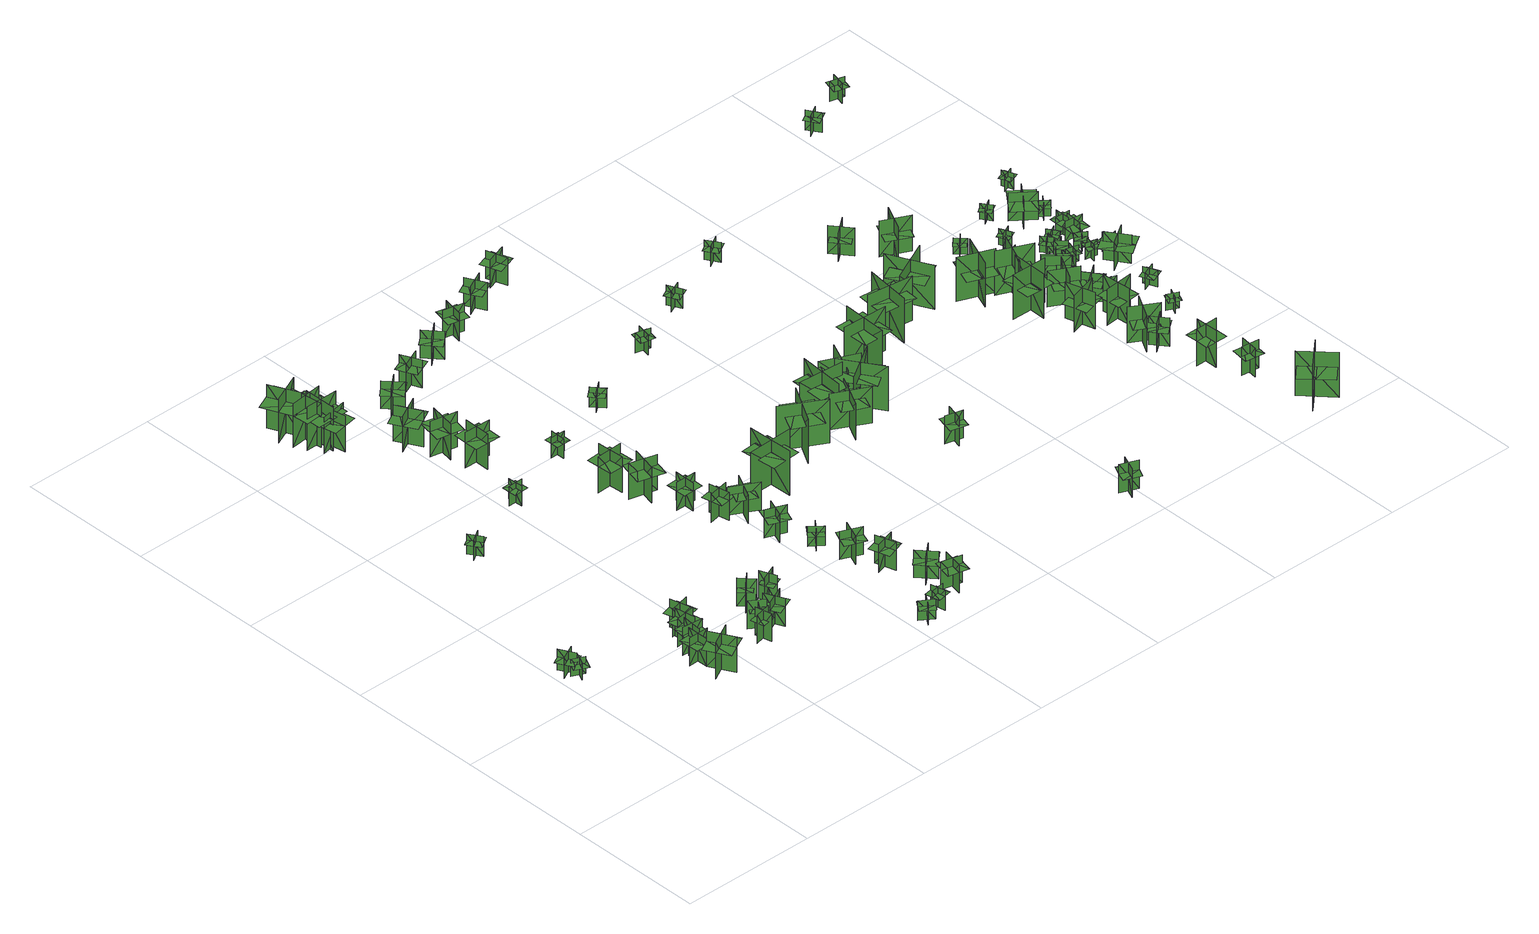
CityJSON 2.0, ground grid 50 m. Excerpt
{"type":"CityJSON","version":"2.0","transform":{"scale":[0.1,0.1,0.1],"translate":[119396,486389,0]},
"CityObjects":{
"tree1":{"type":"SolitaryVegetationObject","geometry":[{"type":"MultiSurface","lod":"1","boundaries":[[[0,1,2]],[[0,2,3]],[[4,5,6]],[[4,6,7]],[[8,9,10]],[[8,10,11]],[[8,11,12]],[[8,12,13]]]}]},
"tree2":{"type":"SolitaryVegetationObject","geometry":[{"type":"MultiSurface","lod":"1","boundaries":[[[14,15,16]],[[14,16,17]],[[18,19,20]],[[18,20,21]],[[22,23,24]],[[22,24,25]],[[22,25,26]],[[22,26,27]]]}]},
"tree3":{"type":"SolitaryVegetationObject","geometry":[{"type":"MultiSurface","lod":"1","boundaries":[[[28,29,30]],[[28,30,31]],[[32,33,34]],[[32,34,35]],[[36,37,38]],[[36,38,39]],[[36,39,40]],[[36,40,41]]]}]},
"tree4":{"type":"SolitaryVegetationObject","geometry":[{"type":"MultiSurface","lod":"1","boundaries":[[[42,43,44]],[[42,44,45]],[[46,47,48]],[[46,48,49]],[[50,51,52]],[[50,52,53]],[[50,53,54]],[[50,54,55]]]}]},
"tree5":{"type":"SolitaryVegetationObject","geometry":[{"type":"MultiSurface","lod":"1","boundaries":[[[56,57,58]],[[56,58,59]],[[60,61,62]],[[60,62,63]],[[64,65,66]],[[64,66,67]],[[64,67,68]],[[64,68,69]]]}]},
"tree6":{"type":"SolitaryVegetationObject","geometry":[{"type":"MultiSurface","lod":"1","boundaries":[[[70,71,72]],[[70,72,73]],[[74,75,76]],[[74,76,77]],[[78,79,80]],[[78,80,81]],[[78,81,82]],[[78,82,83]]]}]},
"tree7":{"type":"SolitaryVegetationObject","geometry":[{"type":"MultiSurface","lod":"1","boundaries":[[[84,85,86]],[[84,86,87]],[[88,89,90]],[[88,90,91]],[[92,93,94]],[[92,94,95]],[[92,95,96]],[[92,96,97]]]}]},
"tree8":{"type":"SolitaryVegetationObject","geometry":[{"type":"MultiSurface","lod":"1","boundaries":[[[98,99,100]],[[98,100,101]],[[102,103,104]],[[102,104,105]],[[106,107,108]],[[106,108,109]],[[106,109,110]],[[106,110,111]]]}]},
"tree9":{"type":"SolitaryVegetationObject","geometry":[{"type":"MultiSurface","lod":"1","boundaries":[[[112,113,114]],[[112,114,115]],[[116,117,118]],[[116,118,119]],[[120,121,122]],[[120,122,123]],[[120,123,124]],[[120,124,125]]]}]},
"tree10":{"type":"SolitaryVegetationObject","geometry":[{"type":"MultiSurface","lod":"1","boundaries":[[[126,127,128]],[[126,128,129]],[[130,131,132]],[[130,132,133]],[[134,135,136]],[[134,136,137]],[[134,137,138]],[[134,138,139]]]}]},
"tree11":{"type":"SolitaryVegetationObject","geometry":[{"type":"MultiSurface","lod":"1","boundaries":[[[140,141,142]],[[140,142,143]],[[144,145,146]],[[144,146,147]],[[148,149,150]],[[148,150,151]],[[148,151,152]],[[148,152,153]]]}]},
"tree12":{"type":"SolitaryVegetationObject","geometry":[{"type":"MultiSurface","lod":"1","boundaries":[[[154,155,156]],[[154,156,157]],[[158,159,160]],[[158,160,161]],[[162,163,164]],[[162,164,165]],[[162,165,166]],[[162,166,167]]]}]},
"tree13":{"type":"SolitaryVegetationObject","geometry":[{"type":"MultiSurface","lod":"1","boundaries":[[[168,169,170]],[[168,170,171]],[[172,173,174]],[[172,174,175]],[[176,177,178]],[[176,178,179]],[[176,179,180]],[[176,180,181]]]}]},
"tree14":{"type":"SolitaryVegetationObject","geometry":[{"type":"MultiSurface","lod":"1","boundaries":[[[182,183,184]],[[182,184,185]],[[186,187,188]],[[186,188,189]],[[190,191,192]],[[190,192,193]],[[190,193,194]],[[190,194,195]]]}]},
"tree15":{"type":"SolitaryVegetationObject","geometry":[{"type":"MultiSurface","lod":"1","boundaries":[[[196,197,198]],[[196,198,199]],[[200,201,202]],[[200,202,203]],[[204,205,206]],[[204,206,207]],[[204,207,208]],[[204,208,209]]]}]},
"tree16":{"type":"SolitaryVegetationObject","geometry":[{"type":"MultiSurface","lod":"1","boundaries":[[[210,211,212]],[[210,212,213]],[[214,215,216]],[[214,216,217]],[[218,219,220]],[[218,220,221]],[[218,221,222]],[[218,222,223]]]}]},
"tree17":{"type":"SolitaryVegetationObject","geometry":[{"type":"MultiSurface","lod":"1","boundaries":[[[224,225,226]],[[224,226,227]],[[228,229,230]],[[228,230,231]],[[232,233,234]],[[232,234,235]],[[232,235,236]],[[232,236,237]]]}]},
"tree18":{"type":"SolitaryVegetationObject","geometry":[{"type":"MultiSurface","lod":"1","boundaries":[[[238,239,240]],[[238,240,241]],[[242,243,244]],[[242,244,245]],[[246,247,248]],[[246,248,249]],[[246,249,250]],[[246,250,251]]]}]},
"tree19":{"type":"SolitaryVegetationObject","geometry":[{"type":"MultiSurface","lod":"1","boundaries":[[[252,253,254]],[[252,254,255]],[[256,257,258]],[[256,258,259]],[[260,261,262]],[[260,262,263]],[[260,263,264]],[[260,264,265]]]}]},
"tree20":{"type":"SolitaryVegetationObject","geometry":[{"type":"MultiSurface","lod":"1","boundaries":[[[266,267,268]],[[266,268,269]],[[270,271,272]],[[270,272,273]],[[274,275,276]],[[274,276,277]],[[274,277,278]],[[274,278,279]]]}]},
"tree21":{"type":"SolitaryVegetationObject","geometry":[{"type":"MultiSurface","lod":"1","boundaries":[[[280,281,282]],[[280,282,283]],[[284,285,286]],[[284,286,287]],[[288,289,290]],[[288,290,291]],[[288,291,292]],[[288,292,293]]]}]},
"tree22":{"type":"SolitaryVegetationObject","geometry":[{"type":"MultiSurface","lod":"1","boundaries":[[[294,295,296]],[[294,296,297]],[[298,299,300]],[[298,300,301]],[[302,303,304]],[[302,304,305]],[[302,305,306]],[[302,306,307]]]}]},
"tree23":{"type":"SolitaryVegetationObject","geometry":[{"type":"MultiSurface","lod":"1","boundaries":[[[308,309,310]],[[308,310,311]],[[312,313,314]],[[312,314,315]],[[316,317,318]],[[316,318,319]],[[316,319,320]],[[316,320,321]]]}]},
"tree24":{"type":"SolitaryVegetationObject","geometry":[{"type":"MultiSurface","lod":"1","boundaries":[[[322,323,324]],[[322,324,325]],[[326,327,328]],[[326,328,329]],[[330,331,332]],[[330,332,333]],[[330,333,334]],[[330,334,335]]]}]},
"tree25":{"type":"SolitaryVegetationObject","geometry":[{"type":"MultiSurface","lod":"1","boundaries":[[[336,337,338]],[[336,338,339]],[[340,341,342]],[[340,342,343]],[[344,345,346]],[[344,346,347]],[[344,347,348]],[[344,348,349]]]}]},
"tree26":{"type":"SolitaryVegetationObject","geometry":[{"type":"MultiSurface","lod":"1","boundaries":[[[350,351,352]],[[350,352,353]],[[354,355,356]],[[354,356,357]],[[358,359,360]],[[358,360,361]],[[358,361,362]],[[358,362,363]]]}]},
"tree27":{"type":"SolitaryVegetationObject","geometry":[{"type":"MultiSurface","lod":"1","boundaries":[[[364,365,366]],[[364,366,367]],[[368,369,370]],[[368,370,371]],[[372,373,374]],[[372,374,375]],[[372,375,376]],[[372,376,377]]]}]},
"tree28":{"type":"SolitaryVegetationObject","geometry":[{"type":"MultiSurface","lod":"1","boundaries":[[[378,379,380]],[[378,380,381]],[[382,383,384]],[[382,384,385]],[[386,387,388]],[[386,388,389]],[[386,389,390]],[[386,390,391]]]}]},
"tree29":{"type":"SolitaryVegetationObject","geometry":[{"type":"MultiSurface","lod":"1","boundaries":[[[392,393,394]],[[392,394,395]],[[396,397,398]],[[396,398,399]],[[400,401,402]],[[400,402,403]],[[400,403,404]],[[400,404,405]]]}]},
"tree30":{"type":"SolitaryVegetationObject","geometry":[{"type":"MultiSurface","lod":"1","boundaries":[[[406,407,408]],[[406,408,409]],[[410,411,412]],[[410,412,413]],[[414,415,416]],[[414,416,417]],[[414,417,418]],[[414,418,419]]]}]},
"tree31":{"type":"SolitaryVegetationObject","geometry":[{"type":"MultiSurface","lod":"1","boundaries":[[[420,421,422]],[[420,422,423]],[[424,425,426]],[[424,426,427]],[[428,429,430]],[[428,430,431]],[[428,431,432]],[[428,432,433]]]}]},
"tree32":{"type":"SolitaryVegetationObject","geometry":[{"type":"MultiSurface","lod":"1","boundaries":[[[434,435,436]],[[434,436,437]],[[438,439,440]],[[438,440,441]],[[442,443,444]],[[442,444,445]],[[442,445,446]],[[442,446,447]]]}]},
"tree33":{"type":"SolitaryVegetationObject","geometry":[{"type":"MultiSurface","lod":"1","boundaries":[[[448,449,450]],[[448,450,451]],[[452,453,454]],[[452,454,455]],[[456,457,458]],[[456,458,459]],[[456,459,460]],[[456,460,461]]]}]},
"tree34":{"type":"SolitaryVegetationObject","geometry":[{"type":"MultiSurface","lod":"1","boundaries":[[[462,463,464]],[[462,464,465]],[[466,467,468]],[[466,468,469]],[[470,471,472]],[[470,472,473]],[[470,473,474]],[[470,474,475]]]}]},
"tree35":{"type":"SolitaryVegetationObject","geometry":[{"type":"MultiSurface","lod":"1","boundaries":[[[476,477,478]],[[476,478,479]],[[480,481,482]],[[480,482,483]],[[484,485,486]],[[484,486,487]],[[484,487,488]],[[484,488,489]]]}]},
"tree36":{"type":"SolitaryVegetationObject","geometry":[{"type":"MultiSurface","lod":"1","boundaries":[[[490,491,492]],[[490,492,493]],[[494,495,496]],[[494,496,497]],[[498,499,500]],[[498,500,501]],[[498,501,502]],[[498,502,503]]]}]},
"tree37":{"type":"SolitaryVegetationObject","geometry":[{"type":"MultiSurface","lod":"1","boundaries":[[[504,505,506]],[[504,506,507]],[[508,509,510]],[[508,510,511]],[[512,513,514]],[[512,514,515]],[[512,515,516]],[[512,516,517]]]}]},
"tree38":{"type":"SolitaryVegetationObject","geometry":[{"type":"MultiSurface","lod":"1","boundaries":[[[518,519,520]],[[518,520,521]],[[522,523,524]],[[522,524,525]],[[526,527,528]],[[526,528,529]],[[526,529,530]],[[526,530,531]]]}]},
"tree39":{"type":"SolitaryVegetationObject","geometry":[{"type":"MultiSurface","lod":"1","boundaries":[[[532,533,534]],[[532,534,535]],[[536,537,538]],[[536,538,539]],[[540,541,542]],[[540,542,543]],[[540,543,544]],[[540,544,545]]]}]},
"tree40":{"type":"SolitaryVegetationObject","geometry":[{"type":"MultiSurface","lod":"1","boundaries":[[[546,547,548]],[[546,548,549]],[[550,551,552]],[[550,552,553]],[[554,555,556]],[[554,556,557]],[[554,557,558]],[[554,558,559]]]}]},
"tree41":{"type":"SolitaryVegetationObject","geometry":[{"type":"MultiSurface","lod":"1","boundaries":[[[560,561,562]],[[560,562,563]],[[564,565,566]],[[564,566,567]],[[568,569,570]],[[568,570,571]],[[568,571,572]],[[568,572,573]]]}]},
"tree42":{"type":"SolitaryVegetationObject","geometry":[{"type":"MultiSurface","lod":"1","boundaries":[[[574,575,576]],[[574,576,577]],[[578,579,580]],[[578,580,581]],[[582,583,584]],[[582,584,585]],[[582,585,586]],[[582,586,587]]]}]},
"tree43":{"type":"SolitaryVegetationObject","geometry":[{"type":"MultiSurface","lod":"1","boundaries":[[[588,589,590]],[[588,590,591]],[[592,593,594]],[[592,594,595]],[[596,597,598]],[[596,598,599]],[[596,599,600]],[[596,600,601]]]}]},
"tree44":{"type":"SolitaryVegetationObject","geometry":[{"type":"MultiSurface","lod":"1","boundaries":[[[602,603,604]],[[602,604,605]],[[606,607,608]],[[606,608,609]],[[610,611,612]],[[610,612,613]],[[610,613,614]],[[610,614,615]]]}]},
"tree45":{"type":"SolitaryVegetationObject","geometry":[{"type":"MultiSurface","lod":"1","boundaries":[[[616,617,618]],[[616,618,619]],[[620,621,622]],[[620,622,623]],[[624,625,626]],[[624,626,627]],[[624,627,628]],[[624,628,629]]]}]},
"tree46":{"type":"SolitaryVegetationObject","geometry":[{"type":"MultiSurface","lod":"1","boundaries":[[[630,631,632]],[[630,632,633]],[[634,635,636]],[[634,636,637]],[[638,639,640]],[[638,640,641]],[[638,641,642]],[[638,642,643]]]}]},
"tree47":{"type":"SolitaryVegetationObject","geometry":[{"type":"MultiSurface","lod":"1","boundaries":[[[644,645,646]],[[644,646,647]],[[648,649,650]],[[648,650,651]],[[652,653,654]],[[652,654,655]],[[652,656,657]],[[652,657,653]]]}]},
"tree48":{"type":"SolitaryVegetationObject","geometry":[{"type":"MultiSurface","lod":"1","boundaries":[[[658,659,660]],[[658,660,661]],[[662,663,664]],[[662,664,665]],[[666,667,668]],[[666,668,669]],[[666,669,670]],[[666,670,671]]]}]},
"tree49":{"type":"SolitaryVegetationObject","geometry":[{"type":"MultiSurface","lod":"1","boundaries":[[[672,673,674]],[[672,674,675]],[[676,677,678]],[[676,678,679]],[[680,681,682]],[[680,682,683]],[[680,683,684]],[[680,684,685]]]}]},
"tree50":{"type":"SolitaryVegetationObject","geometry":[{"type":"MultiSurface","lod":"1","boundaries":[[[686,687,688]],[[686,688,689]],[[690,691,692]],[[690,692,693]],[[694,695,696]],[[694,696,697]],[[694,697,698]],[[694,698,699]]]}]},
"tree51":{"type":"SolitaryVegetationObject","geometry":[{"type":"MultiSurface","lod":"1","boundaries":[[[700,701,702]],[[700,702,703]],[[704,705,706]],[[704,706,707]],[[708,709,710]],[[708,710,711]],[[708,712,713]],[[708,713,709]]]}]},
"tree52":{"type":"SolitaryVegetationObject","geometry":[{"type":"MultiSurface","lod":"1","boundaries":[[[714,715,716]],[[714,716,717]],[[718,719,720]],[[718,720,721]],[[722,723,724]],[[722,724,725]],[[722,725,726]],[[722,726,727]]]}]},
"tree53":{"type":"SolitaryVegetationObject","geometry":[{"type":"MultiSurface","lod":"1","boundaries":[[[728,729,730]],[[728,730,731]],[[732,733,734]],[[732,734,735]],[[736,737,738]],[[736,738,739]],[[736,739,740]],[[736,740,741]]]}]},
"tree54":{"type":"SolitaryVegetationObject","geometry":[{"type":"MultiSurface","lod":"1","boundaries":[[[742,743,744]],[[742,744,745]],[[746,747,748]],[[746,748,749]],[[750,751,752]],[[750,752,753]],[[750,753,754]],[[750,754,755]]]}]},
"tree55":{"type":"SolitaryVegetationObject","geometry":[{"type":"MultiSurface","lod":"1","boundaries":[[[756,757,758]],[[756,758,759]],[[760,761,762]],[[760,762,763]],[[764,765,766]],[[764,766,767]],[[764,767,768]],[[764,768,769]]]}]},
"tree56":{"type":"SolitaryVegetationObject","geometry":[{"type":"MultiSurface","lod":"1","boundaries":[[[770,771,772]],[[770,772,773]],[[774,775,776]],[[774,776,777]],[[778,779,780]],[[778,780,781]],[[778,781,782]],[[778,782,783]]]}]},
"tree57":{"type":"SolitaryVegetationObject","geometry":[{"type":"MultiSurface","lod":"1","boundaries":[[[784,785,786]],[[784,786,787]],[[788,789,790]],[[788,790,791]],[[792,793,794]],[[792,794,795]],[[792,796,797]],[[792,797,793]]]}]},
"tree58":{"type":"SolitaryVegetationObject","geometry":[{"type":"MultiSurface","lod":"1","boundaries":[[[798,799,800]],[[798,800,801]],[[802,803,804]],[[802,804,805]],[[806,807,808]],[[806,808,809]],[[806,810,811]],[[806,811,807]]]}]},
"tree59":{"type":"SolitaryVegetationObject","geometry":[{"type":"MultiSurface","lod":"1","boundaries":[[[812,813,814]],[[812,814,815]],[[816,817,818]],[[816,818,819]],[[820,821,822]],[[820,822,823]],[[820,824,825]],[[820,825,821]]]}]},
"tree60":{"type":"SolitaryVegetationObject","geometry":[{"type":"MultiSurface","lod":"1","boundaries":[[[826,827,828]],[[826,828,829]],[[830,831,832]],[[830,832,833]],[[834,835,836]],[[834,836,837]],[[834,838,839]],[[834,839,835]]]}]},
"tree61":{"type":"SolitaryVegetationObject","geometry":[{"type":"MultiSurface","lod":"1","boundaries":[[[840,841,842]],[[840,842,843]],[[844,845,846]],[[844,846,847]],[[848,849,850]],[[848,850,851]],[[848,852,853]],[[848,853,849]]]}]},
"tree62":{"type":"SolitaryVegetationObject","geometry":[{"type":"MultiSurface","lod":"1","boundaries":[[[854,855,856]],[[854,856,857]],[[858,859,860]],[[858,860,861]],[[862,863,864]],[[862,864,865]],[[862,866,867]],[[862,867,863]]]}]},
"tree63":{"type":"SolitaryVegetationObject","geometry":[{"type":"MultiSurface","lod":"1","boundaries":[[[868,869,870]],[[868,870,871]],[[872,873,874]],[[872,874,875]],[[876,877,878]],[[876,878,879]],[[876,880,881]],[[876,881,877]]]}]},
"tree64":{"type":"SolitaryVegetationObject","geometry":[{"type":"MultiSurface","lod":"1","boundaries":[[[882,883,884]],[[882,884,885]],[[886,887,888]],[[886,888,889]],[[890,891,892]],[[890,892,893]],[[890,894,895]],[[890,895,891]]]}]},
"tree65":{"type":"SolitaryVegetationObject","geometry":[{"type":"MultiSurface","lod":"1","boundaries":[[[896,897,898]],[[896,898,899]],[[900,901,902]],[[900,902,903]],[[904,905,906]],[[904,906,907]],[[904,908,909]],[[904,909,905]]]}]},
"tree66":{"type":"SolitaryVegetationObject","geometry":[{"type":"MultiSurface","lod":"1","boundaries":[[[910,911,912]],[[910,912,913]],[[914,915,916]],[[914,916,917]],[[918,919,920]],[[918,920,921]],[[918,921,922]],[[918,922,923]]]}]},
"tree67":{"type":"SolitaryVegetationObject","geometry":[{"type":"MultiSurface","lod":"1","boundaries":[[[924,925,926]],[[924,926,927]],[[928,929,930]],[[928,930,931]],[[932,933,934]],[[932,934,935]],[[932,936,937]],[[932,937,933]]]}]},
"tree68":{"type":"SolitaryVegetationObject","geometry":[{"type":"MultiSurface","lod":"1","boundaries":[[[938,939,940]],[[938,940,941]],[[942,943,944]],[[942,944,945]],[[946,947,948]],[[946,948,949]],[[946,950,951]],[[946,951,947]]]}]},
"tree69":{"type":"SolitaryVegetationObject","geometry":[{"type":"MultiSurface","lod":"1","boundaries":[[[952,953,954]],[[952,954,955]],[[956,957,958]],[[956,958,959]],[[960,961,962]],[[960,962,963]],[[960,964,965]],[[960,965,961]]]}]},
"tree70":{"type":"SolitaryVegetationObject","geometry":[{"type":"MultiSurface","lod":"1","boundaries":[[[966,967,968]],[[966,968,969]],[[970,971,972]],[[970,972,973]],[[974,975,976]],[[974,976,977]],[[974,977,978]],[[974,978,979]]]}]},
"tree71":{"type":"SolitaryVegetationObject","geometry":[{"type":"MultiSurface","lod":"1","boundaries":[[[980,981,982]],[[980,982,983]],[[984,985,986]],[[984,986,987]],[[988,989,990]],[[988,990,991]],[[988,991,992]],[[988,992,993]]]}]},
"tree72":{"type":"SolitaryVegetationObject","geometry":[{"type":"MultiSurface","lod":"1","boundaries":[[[994,995,996]],[[994,996,997]],[[998,999,1000]],[[998,1000,1001]],[[1002,1003,1004]],[[1002,1004,1005]],[[1002,1005,1006]],[[1002,1006,1007]]]}]},
"tree73":{"type":"SolitaryVegetationObject","geometry":[{"type":"MultiSurface","lod":"1","boundaries":[[[1008,1009,1010]],[[1008,1010,1011]],[[1012,1013,1014]],[[1012,1014,1015]],[[1016,1017,1018]],[[1016,1018,1019]],[[1016,1019,1020]],[[1016,1020,1021]]]}]},
"tree74":{"type":"SolitaryVegetationObject","geometry":[{"type":"MultiSurface","lod":"1","boundaries":[[[1022,1023,1024]],[[1022,1024,1025]],[[1026,1027,1028]],[[1026,1028,1029]],[[1030,1031,1032]],[[1030,1032,1033]],[[1030,1033,1034]],[[1030,1034,1035]]]}]},
"tree75":{"type":"SolitaryVegetationObject","geometry":[{"type":"MultiSurface","lod":"1","boundaries":[[[1036,1037,1038]],[[1036,1038,1039]],[[1040,1041,1042]],[[1040,1042,1043]],[[1044,1045,1046]],[[1044,1046,1047]],[[1044,1047,1048]],[[1044,1048,1049]]]}]},
"tree76":{"type":"SolitaryVegetationObject","geometry":[{"type":"MultiSurface","lod":"1","boundaries":[[[1050,1051,1052]],[[1050,1052,1053]],[[1054,1055,1056]],[[1054,1056,1057]],[[1058,1059,1060]],[[1058,1060,1061]],[[1058,1061,1062]],[[1058,1062,1063]]]}]},
"tree77":{"type":"SolitaryVegetationObject","geometry":[{"type":"MultiSurface","lod":"1","boundaries":[[[1064,1065,1066]],[[1064,1066,1067]],[[1068,1069,1070]],[[1068,1070,1071]],[[1072,1073,1074]],[[1072,1074,1075]],[[1072,1075,1076]],[[1072,1076,1077]]]}]},
"tree78":{"type":"SolitaryVegetationObject","geometry":[{"type":"MultiSurface","lod":"1","boundaries":[[[1078,1079,1080]],[[1078,1080,1081]],[[1082,1083,1084]],[[1082,1084,1085]],[[1086,1087,1088]],[[1086,1088,1089]],[[1086,1089,1090]],[[1086,1090,1091]]]}]},
"tree79":{"type":"SolitaryVegetationObject","geometry":[{"type":"MultiSurface","lod":"1","boundaries":[[[1092,1093,1094]],[[1092,1094,1095]],[[1096,1097,1098]],[[1096,1098,1099]],[[1100,1101,1102]],[[1100,1102,1103]],[[1100,1103,1104]],[[1100,1104,1105]]]}]},
"tree80":{"type":"SolitaryVegetationObject","geometry":[{"type":"MultiSurface","lod":"1","boundaries":[[[1106,1107,1108]],[[1106,1108,1109]],[[1110,1111,1112]],[[1110,1112,1113]],[[1114,1115,1116]],[[1114,1116,1117]],[[1114,1117,1118]],[[1114,1118,1119]]]}]},
"tree81":{"type":"SolitaryVegetationObject","geometry":[{"type":"MultiSurface","lod":"1","boundaries":[[[1120,1121,1122]],[[1120,1122,1123]],[[1124,1125,1126]],[[1124,1126,1127]],[[1128,1129,1130]],[[1128,1130,1131]],[[1128,1131,1132]],[[1128,1132,1133]]]}]},
"tree82":{"type":"SolitaryVegetationObject","geometry":[{"type":"MultiSurface","lod":"1","boundaries":[[[1134,1135,1136]],[[1134,1136,1137]],[[1138,1139,1140]],[[1138,1140,1141]],[[1142,1143,1144]],[[1142,1144,1145]],[[1142,1145,1146]],[[1142,1146,1147]]]}]},
"tree83":{"type":"SolitaryVegetationObject","geometry":[{"type":"MultiSurface","lod":"1","boundaries":[[[1148,1149,1150]],[[1148,1150,1151]],[[1152,1153,1154]],[[1152,1154,1155]],[[1156,1157,1158]],[[1156,1158,1159]],[[1156,1159,1160]],[[1156,1160,1161]]]}]},
"tree84":{"type":"SolitaryVegetationObject","geometry":[{"type":"MultiSurface","lod":"1","boundaries":[[[1162,1163,1164]],[[1162,1164,1165]],[[1166,1167,1168]],[[1166,1168,1169]],[[1170,1171,1172]],[[1170,1172,1173]],[[1170,1173,1174]],[[1170,1174,1175]]]}]},
"tree85":{"type":"SolitaryVegetationObject","geometry":[{"type":"MultiSurface","lod":"1","boundaries":[[[1176,1177,1178]],[[1176,1178,1179]],[[1180,1181,1182]],[[1180,1182,1183]],[[1184,1185,1186]],[[1184,1186,1187]],[[1184,1187,1188]],[[1184,1188,1189]]]}]},
"tree86":{"type":"SolitaryVegetationObject","geometry":[{"type":"MultiSurface","lod":"1","boundaries":[[[1190,1191,1192]],[[1190,1192,1193]],[[1194,1195,1196]],[[1194,1196,1197]],[[1198,1199,1200]],[[1198,1200,1201]],[[1198,1201,1202]],[[1198,1202,1203]]]}]},
"tree87":{"type":"SolitaryVegetationObject","geometry":[{"type":"MultiSurface","lod":"1","boundaries":[[[1204,1205,1206]],[[1204,1206,1207]],[[1208,1209,1210]],[[1208,1210,1211]],[[1212,1213,1214]],[[1212,1214,1215]],[[1212,1215,1216]],[[1212,1216,1217]]]}]},
"tree88":{"type":"SolitaryVegetationObject","geometry":[{"type":"MultiSurface","lod":"1","boundaries":[[[1218,1219,1220]],[[1218,1220,1221]],[[1222,1223,1224]],[[1222,1224,1225]],[[1226,1227,1228]],[[1226,1228,1229]],[[1226,1229,1230]],[[1226,1230,1231]]]}]},
"tree89":{"type":"SolitaryVegetationObject","geometry":[{"type":"MultiSurface","lod":"1","boundaries":[[[1232,1233,1234]],[[1232,1234,1235]],[[1236,1237,1238]],[[1236,1238,1239]],[[1240,1241,1242]],[[1240,1242,1243]],[[1240,1243,1244]],[[1240,1244,1245]]]}]},
"tree90":{"type":"SolitaryVegetationObject","geometry":[{"type":"MultiSurface","lod":"1","boundaries":[[[1246,1247,1248]],[[1246,1248,1249]],[[1250,1251,1252]],[[1250,1252,1253]],[[1254,1255,1256]],[[1254,1256,1257]],[[1254,1257,1258]],[[1254,1258,1259]]]}]},
"tree91":{"type":"SolitaryVegetationObject","geometry":[{"type":"MultiSurface","lod":"1","boundaries":[[[1260,1261,1262]],[[1260,1262,1263]],[[1264,1265,1266]],[[1264,1266,1267]],[[1268,1269,1270]],[[1268,1270,1271]],[[1268,1271,1272]],[[1268,1272,1273]]]}]},
"tree92":{"type":"SolitaryVegetationObject","geometry":[{"type":"MultiSurface","lod":"1","boundaries":[[[1274,1275,1276]],[[1274,1276,1277]],[[1278,1279,1280]],[[1278,1280,1281]],[[1282,1283,1284]],[[1282,1284,1285]],[[1282,1285,1286]],[[1282,1286,1287]]]}]},
"tree93":{"type":"SolitaryVegetationObject","geometry":[{"type":"MultiSurface","lod":"1","boundaries":[[[1288,1289,1290]],[[1288,1290,1291]],[[1292,1293,1294]],[[1292,1294,1295]],[[1296,1297,1298]],[[1296,1298,1299]],[[1296,1299,1300]],[[1296,1300,1301]]]}]},
"tree94":{"type":"SolitaryVegetationObject","geometry":[{"type":"MultiSurface","lod":"1","boundaries":[[[1302,1303,1304]],[[1302,1304,1305]],[[1306,1307,1308]],[[1306,1308,1309]],[[1310,1311,1312]],[[1310,1312,1313]],[[1310,1313,1314]],[[1310,1314,1315]]]}]},
"tree95":{"type":"SolitaryVegetationObject","geometry":[{"type":"MultiSurface","lod":"1","boundaries":[[[1316,1317,1318]],[[1316,1318,1319]],[[1320,1321,1322]],[[1320,1322,1323]],[[1324,1325,1326]],[[1324,1326,1327]],[[1324,1327,1328]],[[1324,1328,1329]]]}]},
"tree96":{"type":"SolitaryVegetationObject","geometry":[{"type":"MultiSurface","lod":"1","boundaries":[[[1330,1331,1332]],[[1330,1332,1333]],[[1334,1335,1336]],[[1334,1336,1337]],[[1338,1339,1340]],[[1338,1340,1341]],[[1338,1341,1342]],[[1338,1342,1343]]]}]},
"tree97":{"type":"SolitaryVegetationObject","geometry":[{"type":"MultiSurface","lod":"1","boundaries":[[[1344,1345,1346]],[[1344,1346,1347]],[[1348,1349,1350]],[[1348,1350,1351]],[[1352,1353,1354]],[[1352,1354,1355]],[[1352,1355,1356]],[[1352,1356,1357]]]}]},
"tree98":{"type":"SolitaryVegetationObject","geometry":[{"type":"MultiSurface","lod":"1","boundaries":[[[1358,1359,1360]],[[1358,1360,1361]],[[1362,1363,1364]],[[1362,1364,1365]],[[1366,1367,1368]],[[1366,1368,1369]],[[1366,1369,1370]],[[1366,1370,1371]]]}]},
"tree99":{"type":"SolitaryVegetationObject","geometry":[{"type":"MultiSurface","lod":"1","boundaries":[[[1372,1373,1374]],[[1372,1374,1375]],[[1376,1377,1378]],[[1376,1378,1379]],[[1380,1381,1382]],[[1380,1382,1383]],[[1380,1383,1384]],[[1380,1384,1385]]]}]},
"tree100":{"type":"SolitaryVegetationObject","geometry":[{"type":"MultiSurface","lod":"1","boundaries":[[[1386,1387,1388]],[[1386,1388,1389]],[[1390,1391,1392]],[[1390,1392,1393]],[[1394,1395,1396]],[[1394,1396,1397]],[[1394,1397,1398]],[[1394,1398,1399]]]}]}
},
"vertices":[
[63,613,8],[33,669,8],[33,669,88],[63,613,88],[74,650,8],[74,650,88],[18,621,88],[18,621,8],[74,650,60],[58,680,60],[2,651,60],[18,621,60],[34,591,60],[90,620,60],
[84,594,9],[39,615,9],[39,615,74],[84,594,74],[74,623,9],[74,623,74],[53,577,74],[53,577,9],[74,623,51],[49,634,51],[28,589,51],[53,577,51],[77,566,51],[98,612,51],
[450,346,6],[362,299,6],[362,299,144],[450,346,144],[386,366,6],[433,278,6],[433,278,144],[386,366,144],[386,366,105],[342,342,105],[389,254,105],[433,278,105],[477,301,105],[431,389,105],
[348,403,7],[425,405,7],[425,405,115],[348,403,115],[385,367,7],[383,445,7],[383,445,115],[385,367,115],[385,367,85],[424,369,85],[421,446,85],[383,445,85],[344,443,85],[347,366,85],
[370,457,7],[447,450,7],[447,450,115],[370,457,115],[403,417,7],[410,494,7],[410,494,115],[403,417,115],[403,417,85],[441,413,85],[449,491,85],[410,494,85],[371,498,85],[364,421,85],
[435,472,7],[423,548,7],[423,548,115],[435,472,115],[465,514,7],[389,501,7],[389,501,115],[465,514,115],[465,514,85],[459,552,85],[383,539,85],[389,501,85],[395,463,85],[472,475,85],
[488,568,7],[413,549,7],[413,549,115],[488,568,115],[443,594,7],[463,519,7],[463,519,115],[443,594,115],[443,594,84],[406,585,84],[425,510,84],[463,519,84],[500,529,84],[481,604,84],
[276,1263,5],[246,1309,5],[246,1309,82],[276,1263,82],[284,1299,5],[238,1269,5],[238,1269,82],[284,1299,82],[284,1299,60],[269,1322,60],[223,1292,60],[238,1269,60],[253,1246,60],[299,1276,60],
[643,359,8],[582,345,8],[582,345,116],[643,359,116],[608,381,8],[608,381,116],[621,320,116],[621,320,8],[609,379,81],[583,374,81],[593,324,81],[619,330,81],[645,335,81],[635,385,81],
[664,388,6],[613,423,6],[613,423,114],[664,388,114],[657,429,6],[657,429,114],[621,377,114],[621,377,6],[656,427,80],[634,442,80],[605,400,80],[627,385,80],[649,370,80],[677,412,80],
[658,366,9],[728,398,9],[728,398,117],[658,366,117],[706,348,9],[674,418,9],[674,418,117],[706,348,117],[706,348,87],[741,364,87],[709,434,87],[674,418,87],[639,402,87],[671,332,87],
[712,530,7],[666,487,7],[666,487,115],[712,530,115],[670,532,7],[670,532,115],[713,486,115],[713,486,7],[672,530,80],[652,512,80],[687,475,80],[706,493,80],[726,511,80],[691,548,80],
[734,472,7],[792,497,7],[792,497,115],[734,472,115],[773,456,7],[773,456,115],[748,514,115],[748,514,7],[772,458,81],[797,469,81],[776,515,81],[752,505,81],[728,494,81],[748,448,81],
[218,2134,5],[329,2184,5],[329,2184,175],[218,2134,175],[294,2105,5],[244,2216,5],[244,2216,175],[294,2105,175],[294,2105,127],[349,2130,127],[299,2241,127],[244,2216,127],[188,2191,127],[238,2080,127],
[287,2149,4],[299,2028,4],[299,2028,174],[287,2149,174],[235,2086,4],[356,2099,4],[356,2099,174],[235,2086,174],[235,2086,126],[241,2026,126],[362,2038,126],[356,2099,126],[350,2159,126],[229,2147,126],
[256,2045,4],[378,2046,4],[378,2046,173],[256,2045,173],[314,1988,4],[312,2110,4],[312,2110,173],[314,1988,173],[314,1988,126],[374,1988,126],[373,2110,126],[312,2110,126],[252,2109,126],[253,1987,126],
[283,1997,5],[381,2014,5],[381,2014,144],[283,1997,144],[337,1958,5],[320,2056,5],[320,2056,144],[337,1958,144],[337,1958,105],[386,1967,105],[369,2065,105],[320,2056,105],[271,2048,105],[288,1950,105],
[544,1376,5],[542,1432,5],[542,1432,82],[544,1376,82],[569,1403,5],[514,1401,5],[514,1401,82],[569,1403,82],[569,1403,61],[568,1431,61],[513,1429,61],[514,1401,61],[515,1374,61],[570,1375,61],
[487,1899,4],[535,1811,4],[535,1811,143],[487,1899,143],[468,1835,4],[556,1882,4],[556,1882,143],[468,1835,143],[468,1835,104],[492,1791,104],[579,1839,104],[556,1882,104],[532,1926,104],[444,1879,104],
[1037,51,8],[1069,96,8],[1069,96,85],[1037,51,85],[1074,57,8],[1028,89,8],[1028,89,85],[1074,57,85],[1074,57,63],[1090,80,63],[1044,111,63],[1028,89,63],[1013,66,63],[1058,34,63],
[513,1760,3],[611,1740,3],[611,1740,141],[513,1760,141],[550,1705,3],[569,1802,3],[569,1802,141],[550,1705,141],[550,1705,102],[598,1695,102],[618,1792,102],[569,1802,102],[521,1812,102],[501,1715,102],
[601,1688,3],[599,1588,3],[599,1588,141],[601,1688,141],[553,1642,3],[653,1639,3],[653,1639,141],[553,1642,141],[553,1642,102],[552,1592,102],[651,1590,102],[653,1639,102],[654,1689,102],[554,1692,102],
[1149,105,6],[1095,95,6],[1095,95,83],[1149,105,83],[1119,126,6],[1129,72,6],[1129,72,83],[1119,126,83],[1119,126,61],[1091,121,61],[1102,67,61],[1129,72,61],[1156,77,61],[1146,131,61],
[866,1271,1],[767,1266,1],[767,1266,140],[866,1271,140],[817,1316,1],[823,1216,1],[823,1216,140],[817,1316,140],[817,1316,101],[767,1313,101],[773,1214,101],[823,1216,101],[872,1219,101],[867,1319,101],
[623,2043,6],[566,1992,6],[566,1992,114],[623,2043,114],[572,2047,6],[623,1989,6],[623,1989,114],[572,2047,114],[572,2047,84],[543,2021,84],[595,1963,84],[623,1989,84],[652,2015,84],[601,2072,84],
[908,1147,5],[811,1172,5],[811,1172,143],[908,1147,143],[874,1205,5],[849,1108,5],[849,1108,143],[874,1205,143],[874,1205,104],[826,1217,104],[801,1121,104],[849,1108,104],[898,1096,104],[923,1192,104],
[879,1026,6],[956,1027,6],[956,1027,114],[879,1026,114],[915,990,6],[915,1067,6],[915,1067,114],[915,990,114],[915,990,83],[954,990,83],[953,1068,83],[915,1067,83],[876,1067,83],[877,989,83],
[991,924,5],[915,909,5],[915,909,113],[991,924,113],[948,953,5],[963,877,5],[963,877,113],[948,953,113],[948,953,83],[910,946,83],[925,870,83],[963,877,83],[1001,884,83],[986,960,83],
[1028,758,4],[1000,686,4],[1000,686,112],[1028,758,112],[980,737,4],[1053,709,4],[1053,709,112],[980,737,112],[980,737,81],[966,701,81],[1039,673,81],[1053,709,81],[1067,745,81],[994,773,81],
[1046,609,7],[1088,574,7],[1088,574,84],[1046,609,84],[1049,573,7],[1084,615,7],[1084,615,84],[1049,573,84],[1049,573,62],[1071,555,62],[1106,598,62],[1084,615,62],[1063,633,62],[1028,590,62],
[1121,510,6],[1091,438,6],[1091,438,114],[1121,510,114],[1073,491,6],[1144,460,6],[1144,460,114],[1073,491,114],[1073,491,84],[1058,455,84],[1129,425,84],[1144,460,84],[1160,496,84],[1088,526,84],
[810,1523,4],[810,1467,4],[810,1467,81],[810,1523,81],[784,1497,4],[839,1497,4],[839,1497,81],[784,1497,81],[784,1497,59],[784,1469,59],[839,1469,59],[839,1497,59],[840,1524,59],[784,1525,59],
[1140,404,5],[1162,330,5],[1162,330,113],[1140,404,113],[1115,358,5],[1189,381,5],[1189,381,113],[1115,358,113],[1115,358,83],[1126,321,83],[1200,344,83],[1189,381,83],[1178,418,83],[1104,395,83],
[1177,211,5],[1235,262,5],[1235,262,112],[1177,211,112],[1228,207,5],[1177,265,5],[1177,265,112],[1228,207,112],[1228,207,82],[1257,232,82],[1206,291,82],[1177,265,82],[1148,240,82],[1199,181,82],
[1268,141,6],[1193,159,6],[1193,159,114],[1268,141,114],[1241,185,6],[1224,109,6],[1224,109,114],[1241,185,114],[1241,185,84],[1204,194,84],[1186,118,84],[1224,109,84],[1261,101,84],[1279,176,84],
[1045,921,5],[994,825,5],[994,825,114],[1045,921,114],[976,900,5],[976,900,114],[1072,849,114],[1072,849,5],[1041,913,85],[1008,929,85],[971,852,85],[1004,836,85],[1037,821,85],[1073,898,85],
[741,2039,6],[710,2110,6],[710,2110,113],[741,2039,113],[760,2087,6],[689,2056,6],[689,2056,113],[760,2087,113],[760,2087,83],[745,2122,83],[674,2091,83],[689,2056,83],[705,2020,83],[776,2051,83],
[1193,848,2],[1188,1019,2],[1188,1019,173],[1193,848,173],[1272,932,2],[1272,932,173],[1101,926,173],[1101,926,2],[1193,863,128],[1250,867,128],[1240,1000,128],[1183,996,128],[1126,991,128],[1137,858,128],
[843,2103,6],[901,2153,6],[901,2153,114],[843,2103,114],[894,2098,6],[844,2157,6],[844,2157,114],[894,2098,114],[894,2098,84],[923,2123,84],[873,2182,84],[844,2157,84],[814,2132,84],[864,2073,84],
[1055,1613,3],[1090,1570,3],[1090,1570,80],[1055,1613,80],[1051,1576,3],[1094,1612,3],[1094,1612,80],[1051,1576,80],[1051,1576,59],[1069,1555,59],[1111,1590,59],[1094,1612,59],[1076,1633,59],[1034,1598,59],
[965,2183,6],[1041,2166,6],[1041,2166,114],[965,2183,114],[993,2139,6],[1010,2215,6],[1010,2215,114],[993,2139,114],[993,2139,83],[1031,2131,83],[1047,2207,83],[1010,2215,83],[972,2223,83],[955,2147,83],
[1435,1078,1],[1350,930,1],[1350,930,172],[1435,1078,172],[1324,1047,1],[1324,1047,172],[1473,963,172],[1473,963,1],[1427,1065,127],[1377,1092,127],[1315,973,127],[1366,947,127],[1417,921,127],[1478,1039,127],
[1132,2265,5],[1167,2196,5],[1167,2196,113],[1132,2265,113],[1115,2216,5],[1185,2251,5],[1185,2251,113],[1115,2216,113],[1115,2216,82],[1133,2182,82],[1202,2217,82],[1185,2251,82],[1167,2286,82],[1098,2251,82],
[1604,1040,4],[1540,916,4],[1540,916,144],[1604,1040,144],[1515,1011,4],[1515,1011,144],[1639,947,144],[1639,947,4],[1598,1029,107],[1556,1049,107],[1510,950,107],[1552,930,107],[1595,910,107],[1640,1010,107],
[1545,1000,3],[1557,1170,3],[1557,1170,174],[1545,1000,174],[1631,1075,3],[1631,1075,174],[1461,1088,174],[1461,1088,3],[1546,1015,128],[1603,1013,128],[1607,1147,128],[1550,1148,128],[1493,1150,128],[1489,1016,128],
[1405,1705,5],[1351,1718,5],[1351,1718,82],[1405,1705,82],[1386,1737,5],[1373,1683,5],[1373,1683,82],[1386,1737,82],[1386,1737,60],[1359,1743,60],[1346,1689,60],[1373,1683,60],[1400,1677,60],[1412,1731,60],
[1767,733,8],[1750,668,8],[1750,668,118],[1767,733,118],[1723,707,8],[1787,690,8],[1787,690,118],[1723,707,118],[1723,707,82],[1787,690,82],[1796,725,82],[1732,742,82],[1714,672,82],[1778,655,82],
[1279,2322,5],[1303,2248,5],[1303,2248,113],[1279,2322,113],[1255,2276,5],[1329,2300,5],[1329,2300,113],[1255,2276,113],[1255,2276,83],[1267,2239,83],[1341,2263,83],[1329,2300,83],[1316,2337,83],[1243,2313,83],
[1631,1108,0],[1722,963,0],[1722,963,171],[1631,1108,171],[1606,995,0],[1606,995,171],[1750,1087,171],[1750,1087,0],[1638,1095,126],[1592,1062,126],[1668,953,126],[1715,985,126],[1761,1018,126],[1685,1127,126],
[1735,1100,4],[1608,1159,4],[1608,1159,144],[1735,1100,144],[1702,1188,4],[1702,1188,144],[1643,1061,144],[1643,1061,4],[1724,1106,107],[1741,1149,107],[1640,1190,107],[1623,1147,107],[1605,1104,107],[1706,1063,107],
[1958,104,7],[1984,165,7],[1984,165,118],[1958,104,118],[2006,123,7],[1944,149,7],[1944,149,118],[2006,123,118],[2006,123,82],[1944,149,82],[1930,115,82],[1991,90,82],[2020,156,82],[1959,182,82],
[1616,1785,7],[1592,1835,7],[1592,1835,84],[1616,1785,84],[1628,1820,7],[1578,1796,7],[1578,1796,84],[1628,1820,84],[1628,1820,62],[1616,1845,62],[1566,1820,62],[1578,1796,62],[1590,1771,62],[1640,1795,62],
[1842,1280,4],[1836,1110,4],[1836,1110,175],[1842,1280,175],[1759,1202,4],[1759,1202,175],[1929,1196,175],[1929,1196,4],[1841,1265,130],[1784,1265,130],[1785,1131,130],[1842,1132,130],[1899,1132,130],[1898,1266,130],
[1928,1275,5],[2097,1253,5],[2097,1253,176],[1928,1275,176],[1998,1184,5],[1998,1184,176],[2020,1354,176],[2020,1354,5],[1942,1273,130],[1937,1216,130],[2071,1204,130],[2075,1261,130],[2080,1318,130],[1947,1329,130],
[1870,1880,6],[1842,1927,6],[1842,1927,83],[1870,1880,83],[1880,1915,6],[1832,1887,6],[1832,1887,83],[1880,1915,83],[1880,1915,61],[1865,1939,61],[1818,1911,61],[1832,1887,61],[1846,1864,61],[1894,1892,61],
[2187,1246,5],[2113,1400,5],[2113,1400,176],[2187,1246,176],[2225,1355,5],[2225,1355,176],[2070,1281,176],[2070,1281,5],[2181,1260,131],[2231,1286,131],[2168,1404,131],[2118,1378,131],[2068,1351,131],[2131,1233,131],
[2142,1685,8],[2195,1619,8],[2195,1619,117],[2142,1685,117],[2137,1633,8],[2137,1633,117],[2203,1685,117],[2203,1685,8],[2148,1683,75],[2194,1626,75],[2221,1647,75],[2175,1704,75],[2121,1661,75],[2167,1604,75],
[2311,1148,5],[2361,1271,5],[2361,1271,176],[2311,1148,176],[2387,1181,5],[2387,1181,176],[2264,1231,176],[2264,1231,5],[2309,1158,110],[2353,1265,110],[2303,1285,110],[2259,1178,110],[2361,1137,110],[2404,1244,110],
[2401,979,7],[2404,1111,7],[2404,1111,179],[2401,979,179],[2461,1037,7],[2461,1037,179],[2328,1040,179],[2328,1040,7],[2396,987,113],[2399,1103,113],[2345,1104,113],[2342,989,113],[2452,986,113],[2454,1102,113],
[2421,861,7],[2526,891,7],[2526,891,147],[2421,861,147],[2481,828,7],[2481,828,147],[2451,933,147],[2451,933,7],[2427,867,93],[2518,893,93],[2506,935,93],[2415,909,93],[2439,823,93],[2530,849,93],
[2570,726,4],[2516,632,4],[2516,632,144],[2570,726,144],[2505,708,4],[2505,708,144],[2598,653,144],[2598,653,4],[2570,718,90],[2523,636,90],[2561,614,90],[2608,695,90],[2531,740,90],[2484,659,90],
[2537,609,6],[2590,649,6],[2590,649,116],[2537,609,116],[2588,603,6],[2547,655,6],[2547,655,116],[2588,603,116],[2588,603,80],[2547,655,80],[2519,633,80],[2559,580,80],[2617,625,80],[2576,677,80],
[2247,1563,7],[2344,1515,7],[2344,1515,147],[2247,1563,147],[2269,1499,7],[2269,1499,147],[2317,1596,147],[2317,1596,7],[2255,1564,93],[2339,1522,93],[2359,1561,93],[2274,1603,93],[2235,1523,93],[2319,1481,93],
[2618,425,5],[2618,511,5],[2618,511,147],[2618,425,147],[2664,472,5],[2579,472,5],[2579,472,147],[2664,472,147],[2664,472,101],[2579,472,101],[2579,425,101],[2664,425,101],[2664,519,101],[2578,518,101],
[2450,1203,6],[2396,1081,6],[2396,1081,177],[2450,1203,177],[2373,1172,6],[2373,1172,177],[2494,1119,177],[2494,1119,6],[2451,1193,111],[2405,1087,111],[2454,1066,111],[2500,1171,111],[2400,1215,111],[2354,1109,111],
[2680,50,6],[2780,145,6],[2780,145,179],[2680,50,179],[2790,47,6],[2695,147,6],[2695,147,179],[2790,47,179],[2693,49,123],[2737,3,123],[2836,99,123],[2792,145,123],[2747,191,123],[2648,94,123],
[2712,330,6],[2646,338,6],[2646,338,116],[2712,330,116],[2681,370,6],[2672,304,6],[2672,304,116],[2681,370,116],[2681,370,81],[2672,304,81],[2708,299,81],[2717,365,81],[2645,375,81],[2636,309,81],
[2479,942,7],[2531,1037,7],[2531,1037,147],[2479,942,147],[2544,962,7],[2544,962,147],[2449,1014,147],[2449,1014,7],[2478,950,94],[2524,1033,94],[2485,1054,94],[2440,972,94],[2518,928,94],[2564,1011,94],
[2520,815,7],[2628,825,7],[2628,825,147],[2520,815,147],[2573,773,7],[2573,773,147],[2563,880,147],[2563,880,7],[2527,820,93],[2621,829,93],[2617,873,93],[2523,864,93],[2531,775,93],[2625,784,93],
[2474,1256,11],[2452,1218,11],[2452,1218,73],[2474,1256,73],[2446,1249,11],[2484,1226,11],[2484,1226,73],[2446,1249,73],[2446,1249,55],[2435,1230,55],[2473,1207,55],[2484,1226,55],[2495,1246,55],[2457,1268,55],
[2480,1113,9],[2480,1113,71],[2530,1096,71],[2530,1096,9],[2512,1129,9],[2512,1129,71],[2496,1080,71],[2496,1080,9],[2515,1136,51],[2489,1145,51],[2469,1084,51],[2494,1075,51],[2520,1067,51],[2540,1128,51],
[2492,1172,11],[2493,1128,11],[2493,1128,72],[2492,1172,72],[2471,1151,11],[2516,1152,11],[2516,1152,72],[2471,1151,72],[2471,1151,55],[2472,1129,55],[2516,1130,55],[2516,1152,55],[2515,1174,55],[2471,1173,55],
[2551,973,8],[2596,910,8],[2596,910,116],[2551,973,116],[2543,922,8],[2605,967,8],[2605,967,116],[2543,922,116],[2543,922,86],[2565,890,86],[2628,936,86],[2605,967,86],[2583,998,86],[2520,953,86],
[2426,1416,8],[2457,1384,8],[2457,1384,69],[2426,1416,69],[2425,1386,8],[2457,1417,8],[2457,1417,69],[2425,1386,69],[2425,1386,52],[2441,1371,52],[2472,1401,52],[2457,1417,52],[2442,1433,52],[2410,1402,52],
[2516,1111,10],[2516,1111,119],[2586,1048,119],[2586,1048,10],[2579,1113,10],[2579,1113,119],[2519,1046,119],[2519,1046,10],[2589,1123,83],[2554,1154,83],[2479,1071,83],[2514,1040,83],[2548,1008,83],[2623,1092,83],
[2595,1017,9],[2581,975,9],[2581,975,70],[2595,1017,70],[2568,1004,9],[2610,990,9],[2610,990,70],[2568,1004,70],[2568,1004,53],[2561,983,53],[2603,969,53],[2610,990,53],[2617,1011,53],[2576,1025,53],
[2511,1269,10],[2522,1226,10],[2522,1226,72],[2511,1269,72],[2496,1244,10],[2539,1255,10],[2539,1255,72],[2496,1244,72],[2496,1244,54],[2502,1222,54],[2545,1233,54],[2539,1255,54],[2534,1276,54],[2491,1265,54],
[2593,921,9],[2647,908,9],[2647,908,86],[2593,921,86],[2613,889,9],[2625,943,9],[2625,943,86],[2613,889,86],[2613,889,64],[2640,883,64],[2652,937,64],[2625,943,64],[2598,950,64],[2586,896,64],
[2655,864,10],[2616,885,10],[2616,885,72],[2655,864,72],[2647,892,10],[2626,853,10],[2626,853,72],[2647,892,72],[2647,892,54],[2627,902,54],[2606,863,54],[2626,853,54],[2645,842,54],[2666,881,54],
[2589,1128,12],[2563,1164,12],[2563,1164,73],[2589,1128,73],[2594,1157,12],[2558,1131,12],[2558,1131,73],[2594,1157,73],[2594,1157,56],[2581,1175,56],[2545,1149,56],[2558,1131,56],[2571,1113,56],[2607,1139,56],
[2610,1119,7],[2582,1072,7],[2582,1072,84],[2610,1119,84],[2575,1111,7],[2622,1082,7],[2622,1082,84],[2575,1111,84],[2575,1111,62],[2560,1087,62],[2607,1058,62],[2622,1082,62],[2636,1105,62],[2589,1134,62],
[2746,728,7],[2706,747,7],[2706,747,69],[2746,728,69],[2737,756,7],[2718,716,7],[2718,716,69],[2737,756,69],[2737,756,51],[2716,765,51],[2698,725,51],[2718,716,51],[2738,707,51],[2757,747,51],
[2551,1323,11],[2591,1341,11],[2591,1341,73],[2551,1323,73],[2578,1312,11],[2560,1352,11],[2560,1352,73],[2578,1312,73],[2578,1312,56],[2598,1321,56],[2580,1361,56],[2560,1352,56],[2540,1343,56],[2558,1303,56],
[2684,1121,10],[2641,1133,10],[2641,1133,72],[2684,1121,72],[2669,1147,10],[2657,1104,10],[2657,1104,72],[2669,1147,72],[2669,1147,54],[2648,1153,54],[2636,1110,54],[2657,1104,54],[2679,1098,54],[2691,1141,54],
[2653,1201,11],[2626,1236,11],[2626,1236,73],[2653,1201,73],[2657,1230,11],[2622,1203,11],[2622,1203,73],[2657,1230,73],[2657,1230,55],[2643,1248,55],[2608,1221,55],[2622,1203,55],[2635,1186,55],[2670,1213,55],
[2645,1155,12],[2673,1188,12],[2673,1188,74],[2645,1155,74],[2674,1157,12],[2640,1186,12],[2640,1186,74],[2674,1157,74],[2674,1157,56],[2688,1174,56],[2655,1203,56],[2640,1186,56],[2626,1169,56],[2660,1140,56],
[2781,889,9],[2734,870,9],[2734,870,73],[2781,889,73],[2752,901,9],[2752,901,73],[2771,854,73],[2771,854,9],[2752,901,51],[2727,891,51],[2746,844,51],[2771,854,51],[2796,865,51],[2778,911,51],
[2695,1245,12],[2658,1221,12],[2658,1221,73],[2695,1245,73],[2666,1251,12],[2690,1214,12],[2690,1214,73],[2666,1251,73],[2666,1251,56],[2647,1239,56],[2672,1202,56],[2690,1214,56],[2709,1227,56],[2684,1263,56],
[2731,1131,8],[2721,1088,8],[2721,1088,70],[2731,1131,70],[2706,1115,8],[2749,1105,8],[2749,1105,70],[2706,1115,70],[2706,1115,53],[2701,1094,53],[2744,1084,53],[2749,1105,53],[2754,1127,53],[2711,1137,53],
[2607,1463,8],[2644,1487,8],[2644,1487,69],[2607,1463,69],[2636,1457,8],[2611,1494,8],[2611,1494,69],[2636,1457,69],[2636,1457,52],[2654,1469,52],[2630,1506,52],[2611,1494,52],[2593,1481,52],[2618,1445,52],
[2808,1059,11],[2808,1059,120],[2730,1007,120],[2730,1007,11],[2794,998,11],[2795,998,120],[2744,1072,120],[2744,1072,11],[2802,986,84],[2841,1012,84],[2778,1105,84],[2739,1079,84],[2701,1053,84],[2764,960,84],
[2726,1148,10],[2750,1185,10],[2750,1185,71],[2726,1148,71],[2754,1154,10],[2717,1178,10],[2717,1178,71],[2754,1154,71],[2754,1154,54],[2767,1173,54],[2730,1197,54],[2717,1178,54],[2705,1160,54],[2742,1136,54],
[2752,1074,8],[2807,1084,8],[2807,1084,84],[2752,1074,84],[2782,1053,8],[2773,1108,8],[2773,1108,84],[2782,1053,84],[2782,1053,63],[2810,1058,63],[2800,1113,63],[2773,1108,63],[2745,1103,63],[2755,1048,63],
[2723,1223,10],[2723,1223,87],[2789,1217,87],[2789,1217,10],[2758,1251,10],[2758,1251,87],[2752,1187,87],[2752,1187,10],[2759,1261,62],[2726,1264,62],[2718,1184,62],[2751,1181,62],[2785,1178,62],[2792,1258,62],
[2747,1234,8],[2747,1289,8],[2747,1289,85],[2747,1234,85],[2773,1259,8],[2718,1260,8],[2718,1260,85],[2773,1259,85],[2773,1259,64],[2773,1287,64],[2718,1287,64],[2718,1260,64],[2717,1232,64],[2773,1232,64],
[2669,1424,9],[2669,1424,118],[2742,1366,118],[2742,1366,9],[2731,1431,9],[2731,1431,118],[2675,1360,118],[2675,1360,9],[2740,1441,83],[2703,1470,83],[2634,1382,83],[2670,1353,83],[2707,1324,83],[2777,1412,83],
[2748,1380,9],[2783,1352,9],[2783,1352,71],[2748,1380,71],[2751,1350,9],[2779,1385,9],[2779,1385,71],[2751,1350,71],[2751,1350,54],[2769,1336,54],[2796,1371,54],[2779,1385,54],[2762,1399,54],[2734,1364,54],
[2573,2201,6],[2526,2172,6],[2526,2172,83],[2573,2201,83],[2538,2209,6],[2566,2162,6],[2566,2162,83],[2538,2209,83],[2538,2209,61],[2514,2195,61],[2543,2148,61],[2566,2162,61],[2590,2177,61],[2561,2224,61],
[2794,1532,10],[2778,1574,10],[2778,1574,71],[2794,1532,71],[2806,1559,10],[2765,1544,10],[2765,1544,71],[2806,1559,71],[2806,1559,54],[2799,1580,54],[2757,1564,54],[2765,1544,54],[2772,1523,54],[2814,1538,54],
[2748,2253,6],[2695,2266,6],[2695,2266,83],[2748,2253,83],[2730,2285,6],[2716,2231,6],[2716,2231,83],[2730,2285,83],[2730,2285,61],[2703,2291,61],[2689,2237,61],[2716,2231,61],[2743,2224,61],[2756,2278,61]
]}
